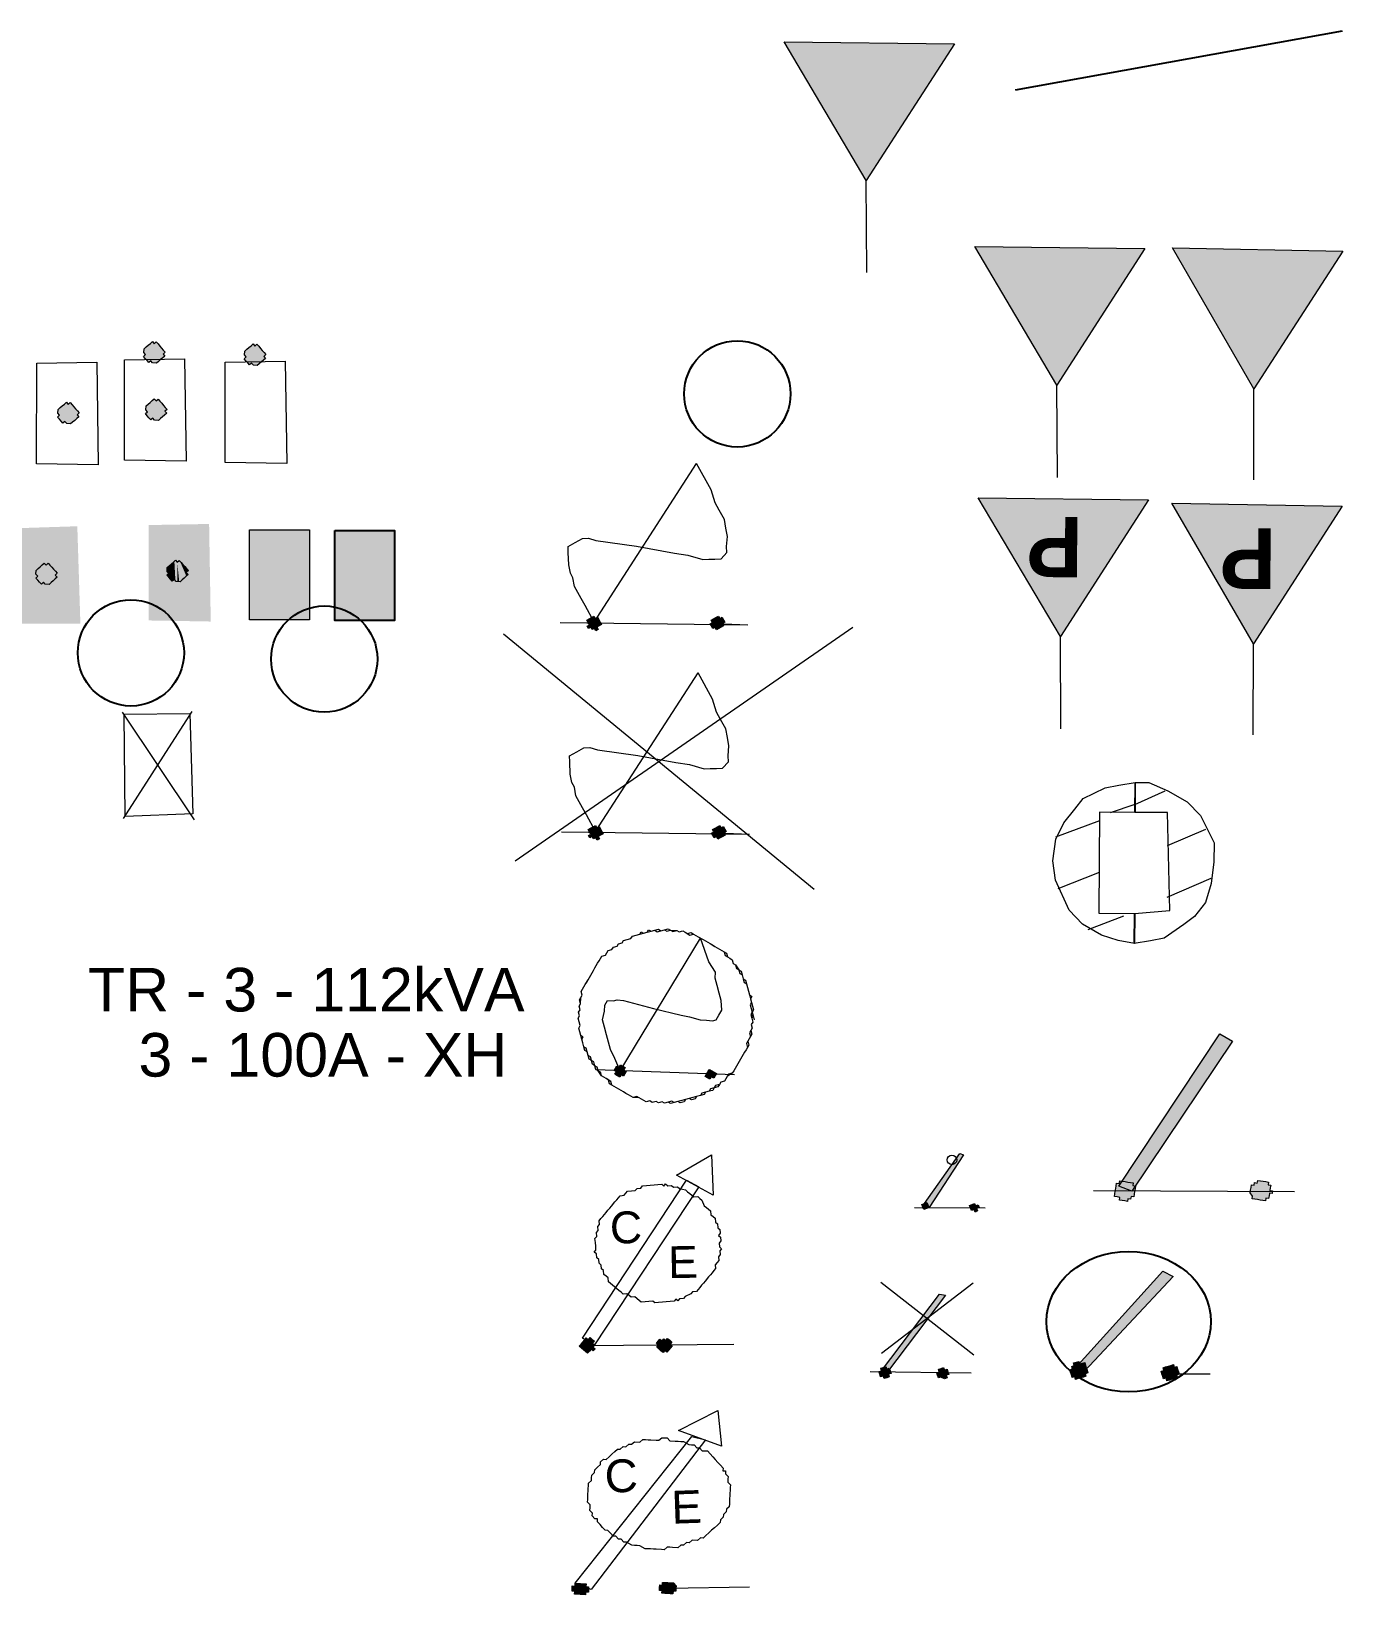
# Paper-space layout 'OBSERVAÇÕES' of a CAD drawing. Extents: x -300443 to 1108, y -9195518 to 518.
# Drawn here: x 394 to 442.1, y 341.4 to 398.7 of the extents above; entities that cross this region are included whole.
import ezdxf

# ---------------------------------------------------------------- set-up
doc = ezdxf.new("R2010")
doc.units = 0
doc.header["$MEASUREMENT"] = 0
doc.layers.get('0').update_dxf_attribs({"linetype": 'CONTINUOUS'})
for name, color, linetype in [('CHAVES', 1, 'CONTINUOUS'), ('CONCRETAR BASE', 7, 'CONTINUOUS'), ('FORMATO', 7, 'CONTINUOUS'), ('POSTE EXIST.', 7, 'CONTINUOUS'), ('POSTE INST.', 3, 'CONTINUOUS'), ('POSTE REMOVE', 7, 'CONTINUOUS'), ('TRAFO', 7, 'CONTINUOUS')]:
    doc.layers.add(name, color=color, linetype=linetype)
doc.styles.get("Standard").update_dxf_attribs({"font": 'arial.ttf'})

# ---------------------------------------------------------------- blocks, each defined once
blk = doc.blocks.new('POSTE  EXISTENTE')
h = blk.add_hatch(color=7)
h.dxf.hatch_style = 2
h.paths.add_polyline_path([(6.87, 280.858), (6.935, 280.782), (6.631, 280.522), (6.49, 280.533), (6.425, 280.609), (6.349, 280.544), (6.154, 280.772), (6.23, 280.837), (6.165, 280.913), (6.176, 281.054), (6.48, 281.314), (6.545, 281.238), (6.621, 281.303), (6.946, 280.923)])
at = {"color": 7, "lineweight": 0}
for points in [[(5.381, 279.059), (5.387, 282.748), (7.589, 282.787), (7.648, 279.023)], [(6.87, 280.858), (6.935, 280.782), (6.859, 280.717), (6.783, 280.652), (6.707, 280.587), (6.631, 280.522), (6.49, 280.533), (6.425, 280.609), (6.349, 280.544), (6.284, 280.62), (6.219, 280.696), (6.154, 280.772), (6.23, 280.837), (6.165, 280.913), (6.176, 281.054), (6.252, 281.119), (6.328, 281.184), (6.404, 281.249), (6.48, 281.314), (6.545, 281.238), (6.621, 281.303), (6.686, 281.227), (6.751, 281.151), (6.816, 281.075), (6.881, 280.999), (6.946, 280.923)]]:
    blk.add_lwpolyline(points, close=True, dxfattribs=at)
blk = doc.blocks.new('CHAVE EXISTENTE')
h = blk.add_hatch(color=7)
h.dxf.hatch_style = 2
h.paths.add_polyline_path([(21.822, 273.635), (22.085, 273.779), (22.133, 273.691), (22.221, 273.739), (22.366, 273.477), (22.19, 273.38), (22.238, 273.293), (22.151, 273.244), (22.103, 273.332), (22.015, 273.284), (21.967, 273.372), (21.879, 273.323), (21.831, 273.411), (21.919, 273.459)])
h = blk.add_hatch(color=7)
h.dxf.hatch_style = 2
h.paths.add_polyline_path([(26.795, 273.514), (26.844, 273.426), (26.581, 273.282), (26.532, 273.369), (26.445, 273.321), (26.349, 273.497), (26.436, 273.545), (26.388, 273.632), (26.651, 273.777), (26.699, 273.689), (26.787, 273.737), (26.883, 273.562)])
at = {"color": 1, "lineweight": 0, "true_color": 0xff0000}
for points in [[(22.094, 273.556), (21.757, 274.169), (21.612, 274.432), (21.372, 274.87), (21.315, 275.181), (21.219, 275.357), (21.162, 275.668), (21.144, 276.115), (21.136, 276.338), (21.399, 276.483), (21.662, 276.627), (21.885, 276.636), (22.157, 276.557), (23.642, 276.346), (25.04, 276.087), (25.535, 276.016), (26.078, 275.858), (26.301, 275.867), (26.525, 275.876), (26.748, 275.884), (26.963, 276.116), (26.955, 276.34), (26.985, 276.699), (26.929, 277.01), (26.872, 277.321), (26.679, 277.672), (26.535, 277.935), (26.382, 278.421), (25.852, 279.386)], [(22.094, 273.556), (25.852, 279.386)], [(20.841, 273.552), (27.737, 273.461)], [(26.572, 273.505), (27.737, 273.461)]]:
    blk.add_lwpolyline(points, dxfattribs=at)
for points in [[(21.871, 273.547), (21.822, 273.635), (21.91, 273.683), (21.998, 273.731), (22.085, 273.779), (22.133, 273.691), (22.221, 273.739), (22.269, 273.652), (22.317, 273.564), (22.366, 273.477), (22.278, 273.428), (22.19, 273.38), (22.238, 273.293), (22.151, 273.244), (22.103, 273.332), (22.015, 273.284), (21.967, 273.372), (21.879, 273.323), (21.831, 273.411), (21.919, 273.459)], [(26.795, 273.514), (26.844, 273.426), (26.756, 273.378), (26.668, 273.33), (26.581, 273.282), (26.532, 273.369), (26.445, 273.321), (26.397, 273.409), (26.349, 273.497), (26.436, 273.545), (26.388, 273.632), (26.476, 273.681), (26.563, 273.729), (26.651, 273.777), (26.699, 273.689), (26.787, 273.737), (26.835, 273.65), (26.883, 273.562)]]:
    blk.add_lwpolyline(points, close=True, dxfattribs=at)
blk = doc.blocks.new('CONCRETAR')
at = {"color": 1, "lineweight": 20, "flags": 128}
for points in [[(923.388096, 1035.434681), (923.388096, 1034.334726), (922.788025, 1034.434548), (922.178049, 1034.634579), (921.478135, 1035.034641), (920.977907, 1035.544407), (920.478024, 1036.644706), (920.378181, 1037.344642), (920.478024, 1038.144722), (920.777876, 1038.744449), (921.177938, 1039.244676), (921.478135, 1039.644372), (922.277892, 1040.044412), (922.788025, 1040.144643), (923.388096, 1040.244465), (923.388096, 1039.14451), (922.077862, 1039.14451), (922.077862, 1035.434681), (923.388096, 1035.434681)], [(923.377847, 1039.14451), (923.377847, 1040.244465), (923.878096, 1040.244465), (924.577989, 1039.944591), (925.288131, 1039.54455), (925.788036, 1039.044646), (926.28794, 1038.044556), (926.28794, 1037.344642), (926.188097, 1036.54454), (925.988045, 1035.844626), (925.588005, 1035.334515), (925.187965, 1035.034641), (924.478167, 1034.534413), (923.977939, 1034.434548), (923.377847, 1034.334726), (923.377847, 1035.434681), (924.677854, 1035.544407), (924.577989, 1039.14451), (923.377847, 1039.14451)], [(923.377847, 1039.434501), (924.48805, 1039.944591)], [(922.477923, 1039.134627), (923.388096, 1039.444707)], [(920.478024, 1038.234682), (922.088111, 1038.844636)], [(924.577989, 1037.934464), (925.988045, 1038.544418)], [(920.577845, 1036.334626), (922.088111, 1036.944558)], [(924.577989, 1036.034407), (926.188097, 1036.744549)], [(921.678187, 1034.83461), (922.988013, 1035.344376)]]:
    blk.add_lwpolyline(points, dxfattribs=at)
blk = doc.blocks.new('CHAVE')
h = blk.add_hatch(color=7)
h.dxf.hatch_style = 2
h.paths.add_polyline_path([(25.762, 261.006), (25.862, 261.006), (25.862, 260.806), (25.762, 260.806), (25.762, 260.706), (25.562, 260.706), (25.562, 260.806), (25.462, 260.806), (25.462, 261.006), (25.562, 261.006), (25.562, 261.106), (25.762, 261.106)])
h = blk.add_hatch(color=7)
h.dxf.hatch_style = 2
h.paths.add_polyline_path([(22.562, 259.205), (22.562, 259.405), (22.662, 259.405), (22.662, 259.505), (22.862, 259.505), (22.862, 259.205)])
at = {"color": 1, "lineweight": 0, "true_color": 0xff0000}
for points in [[(26.462, 261.306), (21.962, 258.905)], [(26.663, 255.505), (26.563, 255.505), (26.462, 255.405), (26.362, 255.405), (26.262, 255.305), (26.162, 255.305), (26.062, 255.305), (25.962, 255.205), (25.862, 255.205), (25.762, 255.205), (25.562, 255.205), (25.462, 255.205), (25.362, 255.205), (25.262, 255.205), (25.162, 255.205), (24.962, 255.205), (24.862, 255.205), (24.762, 255.205), (24.662, 255.205), (24.562, 255.205), (24.462, 255.305), (24.262, 255.305), (24.162, 255.305), (24.062, 255.405), (23.962, 255.405), (23.862, 255.505), (23.762, 255.505), (23.662, 255.605), (23.562, 255.605), (23.462, 255.705), (23.362, 255.705), (23.262, 255.805), (23.162, 255.905), (23.062, 256.005), (22.962, 256.105), (22.862, 256.205), (22.762, 256.305), (22.762, 256.405), (22.662, 256.505), (22.562, 256.605), (22.562, 256.705), (22.462, 256.805), (22.362, 256.905), (22.362, 257.005), (22.262, 257.105), (22.262, 257.205), (22.162, 257.305), (22.162, 257.405), (22.162, 257.505), (22.162, 257.705), (22.062, 257.805), (22.062, 257.905), (22.062, 258.005), (22.062, 258.105), (22.062, 258.205), (22.062, 258.405), (22.062, 258.505), (22.062, 258.605), (22.062, 258.705), (22.062, 258.805), (22.062, 258.905), (22.162, 259.005), (22.162, 259.205), (22.162, 259.305), (22.262, 259.405), (22.262, 259.505), (22.262, 259.605), (22.362, 259.705), (22.362, 259.805), (22.462, 259.905), (22.562, 260.005), (22.562, 260.105), (22.662, 260.205), (22.762, 260.305), (22.762, 260.406), (22.862, 260.506), (22.962, 260.506), (23.062, 260.606), (23.162, 260.706), (23.262, 260.806), (23.362, 260.906), (23.462, 260.906), (23.562, 261.006), (23.662, 261.106), (23.762, 261.106), (23.862, 261.206), (23.962, 261.206), (24.062, 261.306), (24.162, 261.306), (24.262, 261.406), (24.362, 261.406), (24.462, 261.406), (24.562, 261.406), (24.762, 261.506), (24.862, 261.506), (24.962, 261.506), (25.062, 261.506), (25.162, 261.506), (25.262, 261.506), (25.362, 261.506), (25.462, 261.506), (25.662, 261.506), (25.762, 261.506), (25.862, 261.406), (25.962, 261.406), (26.062, 261.406), (26.162, 261.406), (26.362, 261.306), (26.462, 261.306), (26.563, 261.206), (26.663, 261.206), (26.763, 261.106), (26.863, 261.106), (26.963, 261.006), (27.063, 260.906), (27.163, 260.906), (27.263, 260.806), (27.363, 260.706), (27.463, 260.606), (27.463, 260.506), (27.563, 260.506), (27.663, 260.406), (27.763, 260.305), (27.763, 260.205), (27.863, 260.105), (27.963, 260.005), (27.963, 259.905), (28.063, 259.805)], [(28.063, 259.805), (28.063, 259.705), (28.163, 259.605), (28.163, 259.505), (28.263, 259.405), (28.263, 259.305), (28.263, 259.205), (28.363, 259.105), (28.363, 259.005), (28.363, 258.805), (28.363, 258.705), (28.363, 258.605), (28.363, 258.505), (28.363, 258.405), (28.363, 258.205), (28.363, 258.105), (28.363, 258.005), (28.363, 257.905), (28.363, 257.805), (28.363, 257.605), (28.263, 257.505), (28.263, 257.405), (28.263, 257.305), (28.163, 257.205), (28.163, 257.105), (28.063, 257.005), (28.063, 256.905), (27.963, 256.805), (27.963, 256.705), (27.863, 256.605), (27.763, 256.505), (27.763, 256.405), (27.663, 256.305), (27.563, 256.205), (27.563, 256.105), (27.463, 256.105), (27.363, 256.005), (27.263, 255.905), (27.163, 255.805), (27.063, 255.805), (26.963, 255.705), (26.863, 255.605), (26.763, 255.605), (26.663, 255.505), (26.563, 255.505), (26.462, 255.405), (26.362, 255.405), (26.262, 255.305), (26.162, 255.305), (25.962, 255.305), (25.862, 255.205), (25.762, 255.205), (25.662, 255.205), (25.562, 255.205), (25.462, 255.205), (25.262, 255.205), (25.162, 255.205), (25.062, 255.205), (24.962, 255.205), (24.862, 255.205), (24.762, 255.205), (24.562, 255.205), (24.462, 255.205), (24.362, 255.305), (24.262, 255.305), (24.162, 255.305), (24.062, 255.405), (23.962, 255.405), (23.862, 255.505), (23.762, 255.505), (23.662, 255.605), (23.562, 255.605), (23.462, 255.705), (23.362, 255.805), (23.262, 255.805), (23.162, 255.905), (23.062, 256.005), (22.962, 256.105), (22.862, 256.105), (22.862, 256.205), (22.762, 256.305), (22.662, 256.405), (22.562, 256.505), (22.562, 256.605), (22.462, 256.705), (22.462, 256.805), (22.362, 256.905), (22.362, 257.005), (22.262, 257.105), (22.262, 257.305), (22.162, 257.405), (22.162, 257.505), (22.162, 257.605), (22.062, 257.705), (22.062, 257.805), (22.062, 257.905), (22.062, 258.005), (22.062, 258.105), (22.062, 258.305), (22.062, 258.405), (22.062, 258.505), (22.062, 258.605), (22.062, 258.705), (22.062, 258.805), (22.062, 258.905), (22.162, 259.105), (22.162, 259.205), (22.162, 259.305), (22.262, 259.405), (22.262, 259.505), (22.362, 259.605), (22.362, 259.705), (22.462, 259.805), (22.462, 259.905), (22.562, 260.005), (22.662, 260.105), (22.662, 260.205), (22.762, 260.305), (22.862, 260.406), (22.962, 260.506), (23.062, 260.606), (23.062, 260.706), (23.162, 260.806), (23.262, 260.806), (23.362, 260.906), (23.462, 261.006), (23.562, 261.006), (23.662, 261.106), (23.762, 261.106)], [(23.762, 261.106), (23.862, 261.206), (23.962, 261.206), (24.062, 261.306), (24.162, 261.306), (24.262, 261.406), (24.362, 261.406), (24.462, 261.406), (24.662, 261.406), (24.762, 261.506), (24.862, 261.506), (24.962, 261.506), (25.062, 261.506), (25.162, 261.506), (25.362, 261.506), (25.462, 261.506), (25.562, 261.506), (25.662, 261.506), (25.762, 261.406), (25.962, 261.406), (26.062, 261.406), (26.162, 261.406), (26.262, 261.306), (26.362, 261.306), (26.462, 261.206), (26.563, 261.206), (26.663, 261.106), (26.763, 261.106), (26.863, 261.006), (26.963, 261.006), (27.063, 260.906), (27.163, 260.806), (27.263, 260.806), (27.363, 260.706), (27.463, 260.606), (27.563, 260.506), (27.663, 260.406), (27.763, 260.305), (27.763, 260.205), (27.863, 260.105), (27.963, 260.005), (27.963, 259.905), (28.063, 259.805), (28.063, 259.705), (28.163, 259.605), (28.163, 259.505), (28.263, 259.305), (28.263, 259.205), (28.363, 259.105), (28.363, 259.005), (28.363, 258.905), (28.363, 258.805), (28.363, 258.605), (28.363, 258.505), (28.363, 258.405), (28.363, 258.305), (28.363, 258.205), (28.363, 258.105), (28.363, 257.905), (28.363, 257.805), (28.363, 257.705), (28.363, 257.605), (28.263, 257.505), (28.263, 257.405), (28.263, 257.305), (28.163, 257.205), (28.163, 257.105), (28.063, 257.005), (28.063, 256.905), (27.963, 256.805), (27.963, 256.705), (27.863, 256.605), (27.763, 256.505), (27.763, 256.405), (27.663, 256.305), (27.563, 256.205), (27.463, 256.105), (27.363, 256.005), (27.363, 255.905), (27.263, 255.905), (27.163, 255.805), (27.063, 255.705), (26.963, 255.705), (26.863, 255.605), (26.763, 255.505), (26.663, 255.505), (26.462, 255.405), (26.362, 255.405), (26.262, 255.305), (26.162, 255.305), (26.062, 255.305), (25.962, 255.205), (25.862, 255.205), (25.762, 255.205), (25.662, 255.205), (25.462, 255.205), (25.362, 255.205), (25.262, 255.205), (25.162, 255.205), (25.062, 255.205), (24.962, 255.205), (24.862, 255.205), (24.762, 255.205), (24.562, 255.205), (24.462, 255.205), (24.362, 255.305), (24.262, 255.305), (24.162, 255.305), (24.062, 255.405), (23.962, 255.405), (23.762, 255.505), (23.662, 255.505), (23.562, 255.605), (23.462, 255.705), (23.362, 255.705), (23.262, 255.805), (23.162, 255.905), (23.062, 256.005), (22.962, 256.105), (22.862, 256.205), (22.762, 256.305), (22.762, 256.405), (22.662, 256.505), (22.562, 256.605), (22.562, 256.705), (22.462, 256.705), (22.362, 256.805)], [(25.662, 260.906), (26.062, 260.606), (26.362, 260.406), (26.663, 260.105), (26.763, 260.005), (26.963, 259.805), (27.163, 259.605), (27.263, 259.305), (27.363, 259.105), (27.363, 258.905), (27.163, 258.805), (27.063, 258.705), (26.863, 258.605), (25.762, 258.305), (24.762, 258.005), (24.462, 257.905), (24.062, 257.805), (23.862, 257.705), (23.662, 257.605), (23.562, 257.505), (23.562, 257.305), (23.562, 257.105), (23.762, 256.805), (23.962, 256.605), (24.162, 256.405), (24.362, 256.205), (24.462, 256.005), (24.862, 255.805), (25.562, 255.205)], [(25.662, 260.906), (25.562, 255.205)]]:
    blk.add_lwpolyline(points, dxfattribs=at)
for points in [[(25.762, 261.006), (25.862, 261.006), (25.862, 260.906), (25.862, 260.806), (25.762, 260.806), (25.762, 260.706), (25.662, 260.706), (25.562, 260.706), (25.562, 260.806), (25.462, 260.806), (25.462, 260.906), (25.462, 261.006), (25.562, 261.006), (25.562, 261.106), (25.662, 261.106), (25.762, 261.106)], [(22.562, 259.205), (22.562, 259.305), (22.562, 259.405), (22.662, 259.405), (22.662, 259.505), (22.762, 259.505), (22.862, 259.505), (22.862, 259.405), (22.862, 259.305), (22.862, 259.205), (22.762, 259.205), (22.662, 259.205)]]:
    blk.add_lwpolyline(points, close=True, dxfattribs=at)
blk = doc.blocks.new('TR')
at = {"layer": 'TRAFO'}
h = blk.add_hatch(color=7, dxfattribs=at)
h.dxf.hatch_style = 2
h.paths.add_polyline_path([(39.872, 281.228), (36.859, 286.317), (43.102, 286.24)])
at = {"layer": 'TRAFO', "color": 7, "lineweight": 0}
blk.add_lwpolyline([(39.872, 281.228), (36.859, 286.317), (43.102, 286.24)], close=True, dxfattribs=at)
blk.add_lwpolyline([(39.893, 277.844), (39.872, 281.228)], dxfattribs=at)
blk = doc.blocks.new('TR INST.')
at = {"layer": 'TRAFO'}
h = blk.add_hatch(color=7, dxfattribs=at)
h.dxf.hatch_style = 2
h.paths.add_polyline_path([(47.106, 281.098), (44.114, 286.263), (50.362, 286.149)])
at = {"layer": 'TRAFO', "color": 7, "lineweight": 0}
blk.add_lwpolyline([(47.106, 281.098), (44.114, 286.263), (50.362, 286.149)], close=True, dxfattribs=at)
blk.add_lwpolyline([(47.096, 277.755), (47.106, 281.098)], dxfattribs=at)
blk = doc.blocks.new('TRAFO PART.')
at = {"layer": 'TRAFO'}
h = blk.add_hatch(color=7, dxfattribs=at)
h.dxf.hatch_style = 2
h.paths.add_polyline_path([(40, 272.003), (36.987, 277.092), (43.229, 277.015)])
at = {"layer": 'TRAFO', "color": 7, "lineweight": 0}
blk.add_lwpolyline([(40, 272.003), (36.987, 277.092), (43.229, 277.015)], close=True, dxfattribs=at)
blk.add_lwpolyline([(40.02, 268.619), (40, 272.003)], dxfattribs=at)
at = {"layer": 'TRAFO', "color": 7, "insert": (40.814, 274.173), "char_height": 2.21542, "attachment_point": 1, "rotation": 179.50852}
blk.add_mtext('{\\fArial|b1|i0|c0;P}', dxfattribs=at)
blk = doc.blocks.new('TRAFO PART. INST.')
at = {"layer": 'TRAFO'}
h = blk.add_hatch(color=7, dxfattribs=at)
h.dxf.hatch_style = 2
h.paths.add_polyline_path([(47.085, 271.735), (44.093, 276.9), (50.341, 276.786)])
at = {"layer": 'TRAFO', "color": 7, "lineweight": 0}
blk.add_lwpolyline([(47.085, 271.735), (44.093, 276.9), (50.341, 276.786)], close=True, dxfattribs=at)
blk.add_lwpolyline([(47.075, 268.393), (47.085, 271.735)], dxfattribs=at)
at = {"layer": 'TRAFO', "color": 7, "true_color": 0xffffff, "insert": (47.915, 273.745), "char_height": 2.22322, "attachment_point": 1, "rotation": 179.75908}
blk.add_mtext('{\\fArial|b1|i0|c0;P}', dxfattribs=at)
blk = doc.blocks.new('poste EXIST.')
h = blk.add_hatch(color=7)
h.dxf.hatch_style = 2
h.paths.add_polyline_path([(10.767, 282.285), (10.832, 282.209), (10.528, 281.949), (10.387, 281.96), (10.322, 282.036), (10.246, 281.971), (10.051, 282.199), (10.127, 282.264), (10.062, 282.34), (10.073, 282.481), (10.378, 282.741), (10.442, 282.665), (10.519, 282.73), (10.843, 282.35)])
at = {"color": 7, "lineweight": 0}
for points in [[(10.767, 282.285), (10.832, 282.209), (10.756, 282.144), (10.68, 282.079), (10.604, 282.014), (10.528, 281.949), (10.387, 281.96), (10.322, 282.036), (10.246, 281.971), (10.181, 282.047), (10.116, 282.123), (10.051, 282.199), (10.127, 282.264), (10.062, 282.34), (10.073, 282.481), (10.149, 282.546), (10.225, 282.611), (10.301, 282.676), (10.378, 282.741), (10.442, 282.665), (10.519, 282.73), (10.583, 282.654), (10.648, 282.578), (10.713, 282.502), (10.778, 282.426), (10.843, 282.35)], [(9.349, 278.387), (9.355, 282.075), (11.557, 282.115), (11.616, 278.351)]]:
    blk.add_lwpolyline(points, close=True, dxfattribs=at)
blk = doc.blocks.new('poste EXIST')
h = blk.add_hatch(color=7)
h.dxf.hatch_style = 2
h.paths.add_polyline_path([(7.072, 282.371), (7.137, 282.295), (6.832, 282.035), (6.691, 282.046), (6.626, 282.122), (6.55, 282.057), (6.355, 282.285), (6.432, 282.35), (6.367, 282.426), (6.378, 282.567), (6.682, 282.827), (6.747, 282.751), (6.823, 282.816), (7.148, 282.436)])
h = blk.add_hatch(color=7)
h.dxf.hatch_style = 2
h.paths.add_polyline_path([(7.142, 280.271), (7.207, 280.195), (6.903, 279.935), (6.762, 279.946), (6.697, 280.022), (6.621, 279.957), (6.426, 280.185), (6.502, 280.25), (6.437, 280.326), (6.448, 280.467), (6.752, 280.727), (6.817, 280.651), (6.893, 280.716), (7.218, 280.336)])
at = {"color": 7, "lineweight": 0}
for points in [[(7.072, 282.371), (7.137, 282.295), (7.06, 282.23), (6.984, 282.165), (6.908, 282.1), (6.832, 282.035), (6.691, 282.046), (6.626, 282.122), (6.55, 282.057), (6.485, 282.133), (6.42, 282.209), (6.355, 282.285), (6.432, 282.35), (6.367, 282.426), (6.378, 282.567), (6.454, 282.632), (6.53, 282.697), (6.606, 282.762), (6.682, 282.827), (6.747, 282.751), (6.823, 282.816), (6.888, 282.74), (6.953, 282.664), (7.018, 282.588), (7.083, 282.512), (7.148, 282.436)], [(5.653, 278.473), (5.659, 282.161), (7.861, 282.201), (7.92, 278.436)], [(7.142, 280.271), (7.207, 280.195), (7.131, 280.13), (7.055, 280.065), (6.979, 280), (6.903, 279.935), (6.762, 279.946), (6.697, 280.022), (6.621, 279.957), (6.556, 280.033), (6.491, 280.109), (6.426, 280.185), (6.502, 280.25), (6.437, 280.326), (6.448, 280.467), (6.524, 280.532), (6.6, 280.597), (6.676, 280.662), (6.752, 280.727), (6.817, 280.651), (6.893, 280.716), (6.958, 280.64), (7.023, 280.564), (7.088, 280.488), (7.153, 280.412), (7.218, 280.336)]]:
    blk.add_lwpolyline(points, close=True, dxfattribs=at)
blk = doc.blocks.new('CHAVE REMOVENDO')
h = blk.add_hatch(color=7)
h.dxf.hatch_style = 2
h.paths.add_polyline_path([(22.676, 264.924), (22.939, 265.069), (22.987, 264.981), (23.075, 265.029), (23.219, 264.766), (23.044, 264.67), (23.092, 264.582), (23.004, 264.534), (22.956, 264.622), (22.868, 264.574), (22.82, 264.661), (22.733, 264.613), (22.684, 264.701), (22.772, 264.749)])
h = blk.add_hatch(color=7)
h.dxf.hatch_style = 2
h.paths.add_polyline_path([(27.649, 264.804), (27.697, 264.716), (27.434, 264.572), (27.386, 264.659), (27.298, 264.611), (27.202, 264.786), (27.29, 264.835), (27.241, 264.922), (27.504, 265.067), (27.553, 264.979), (27.64, 265.027), (27.737, 264.852)])
at = {"color": 1, "lineweight": 0, "true_color": 0xff0000}
for points in [[(19.565, 272.102), (30.965, 262.727)], [(32.38, 272.334), (19.997, 263.756)], [(22.947, 264.845), (22.61, 265.459), (22.466, 265.722), (22.225, 266.16), (22.168, 266.471), (22.072, 266.647), (22.015, 266.958), (21.998, 267.405), (21.989, 267.628), (22.252, 267.773), (22.515, 267.917), (22.739, 267.926), (23.01, 267.847), (24.495, 267.636), (25.893, 267.377), (26.388, 267.306), (26.931, 267.148), (27.155, 267.157), (27.378, 267.166), (27.602, 267.174), (27.817, 267.406), (27.808, 267.63), (27.839, 267.989), (27.782, 268.3), (27.725, 268.611), (27.533, 268.962), (27.388, 269.225), (27.235, 269.711), (26.705, 270.676)], [(22.947, 264.845), (26.705, 270.676)], [(21.694, 264.842), (28.591, 264.751)], [(27.425, 264.795), (28.591, 264.751)]]:
    blk.add_lwpolyline(points, dxfattribs=at)
for points in [[(22.724, 264.837), (22.676, 264.924), (22.763, 264.973), (22.851, 265.021), (22.939, 265.069), (22.987, 264.981), (23.075, 265.029), (23.123, 264.942), (23.171, 264.854), (23.219, 264.766), (23.131, 264.718), (23.044, 264.67), (23.092, 264.582), (23.004, 264.534), (22.956, 264.622), (22.868, 264.574), (22.82, 264.661), (22.733, 264.613), (22.684, 264.701), (22.772, 264.749)], [(27.649, 264.804), (27.697, 264.716), (27.609, 264.668), (27.522, 264.62), (27.434, 264.572), (27.386, 264.659), (27.298, 264.611), (27.25, 264.699), (27.202, 264.786), (27.29, 264.835), (27.241, 264.922), (27.329, 264.97), (27.417, 265.019), (27.504, 265.067), (27.553, 264.979), (27.64, 265.027), (27.688, 264.94), (27.737, 264.852)]]:
    blk.add_lwpolyline(points, close=True, dxfattribs=at)
blk = doc.blocks.new('CHAVE SECCIONALIZADORA ELETRÔNICA')
at = {"true_color": 0xff0000}
h = blk.add_hatch(color=1, dxfattribs=at)
h.dxf.hatch_style = 2
h.paths.add_polyline_path([(22.605, 246.263), (22.681, 246.198), (22.746, 246.275), (22.899, 246.147), (22.835, 246.07), (22.911, 246.006), (22.847, 245.929), (22.924, 245.865), (22.859, 245.788), (22.783, 245.852), (22.654, 245.699), (22.348, 245.956)])
h = blk.add_hatch(color=1, dxfattribs=at)
h.dxf.hatch_style = 2
h.paths.add_polyline_path([(25.255, 245.998), (25.178, 246.063), (25.307, 246.216), (25.383, 246.152), (25.447, 246.228), (25.524, 246.164), (25.588, 246.241), (25.742, 246.112), (25.677, 246.036), (25.754, 245.971), (25.561, 245.741), (25.485, 245.806), (25.42, 245.729), (25.19, 245.922)])
at = {"color": 1, "lineweight": 0, "true_color": 0xff0000}
for points in [[(27.256, 251.499), (25.914, 252.233), (27.197, 252.984)], [(26.732, 251.808), (22.911, 246.006), (22.464, 246.25), (26.285, 252.052)], [(22.412, 246.033), (22.476, 246.109), (22.54, 246.186), (22.605, 246.263), (22.681, 246.198), (22.746, 246.275), (22.822, 246.211), (22.899, 246.147), (22.835, 246.07), (22.911, 246.006), (22.847, 245.929), (22.924, 245.865), (22.859, 245.788), (22.783, 245.852), (22.718, 245.776), (22.654, 245.699), (22.578, 245.763), (22.501, 245.828), (22.424, 245.892), (22.348, 245.956)], [(25.255, 245.998), (25.178, 246.063), (25.242, 246.139), (25.307, 246.216), (25.383, 246.152), (25.447, 246.228), (25.524, 246.164), (25.588, 246.241), (25.665, 246.176), (25.742, 246.112), (25.677, 246.036), (25.754, 245.971), (25.69, 245.895), (25.625, 245.818), (25.561, 245.741), (25.485, 245.806), (25.42, 245.729), (25.344, 245.793), (25.267, 245.858), (25.19, 245.922)]]:
    blk.add_lwpolyline(points, close=True, dxfattribs=at)
for points in [[(25.234, 251.889), (25.375, 251.901), (25.452, 251.837), (25.516, 251.914), (25.593, 251.849), (25.734, 251.862), (25.81, 251.798), (25.951, 251.81), (26.028, 251.746), (26.245, 251.694), (26.322, 251.63), (26.399, 251.565), (26.475, 251.501), (26.552, 251.437), (26.693, 251.449), (26.769, 251.385), (26.846, 251.321), (26.935, 251.115), (27.012, 251.051), (27.088, 250.987), (27.165, 250.923), (27.177, 250.782), (27.254, 250.717), (27.331, 250.653), (27.343, 250.512), (27.42, 250.448), (27.432, 250.307), (27.509, 250.243), (27.521, 250.102), (27.457, 250.025), (27.533, 249.961), (27.546, 249.82), (27.481, 249.744)], [(22.936, 249.77), (22.923, 249.911), (22.988, 249.988), (22.975, 250.129), (23.039, 250.205), (23.027, 250.346), (23.091, 250.423), (23.079, 250.564), (23.143, 250.64), (23.207, 250.717), (23.272, 250.794), (23.336, 250.87), (23.4, 250.947), (23.465, 251.024), (23.529, 251.1), (23.657, 251.254), (23.722, 251.33), (23.786, 251.407), (23.85, 251.483), (23.991, 251.496), (24.055, 251.572), (24.12, 251.649), (24.26, 251.661), (24.401, 251.674), (24.466, 251.75), (24.606, 251.763), (24.671, 251.839), (24.812, 251.852), (24.953, 251.864), (25.093, 251.877), (25.234, 251.889)], [(25.259, 247.561), (25.119, 247.548), (25.042, 247.613), (24.901, 247.6), (24.76, 247.588), (24.619, 247.575), (24.543, 247.64), (24.389, 247.768), (24.248, 247.756), (24.172, 247.82), (24.095, 247.884), (23.954, 247.872), (23.878, 247.936), (23.801, 248.001), (23.724, 248.065), (23.571, 248.193), (23.494, 248.258), (23.418, 248.322), (23.405, 248.463), (23.329, 248.527), (23.252, 248.591), (23.24, 248.732), (23.163, 248.796), (23.151, 248.937), (23.074, 249.002), (23.062, 249.142), (22.985, 249.207), (22.973, 249.348), (22.896, 249.412), (22.96, 249.489), (22.948, 249.629), (22.936, 249.77)], [(27.481, 249.744), (27.494, 249.603), (27.57, 249.538), (27.506, 249.462), (27.519, 249.321), (27.454, 249.244), (27.467, 249.103), (27.402, 249.027), (27.338, 248.95), (27.351, 248.809), (27.286, 248.733), (27.222, 248.656), (27.158, 248.579), (27.093, 248.503), (26.965, 248.349), (26.901, 248.273), (26.836, 248.196), (26.772, 248.119), (26.708, 248.043), (26.644, 247.966), (26.503, 247.954), (26.438, 247.877), (26.233, 247.788), (26.169, 247.712), (26.028, 247.699), (25.964, 247.623), (25.887, 247.687), (25.823, 247.61), (25.682, 247.598), (25.541, 247.585), (25.4, 247.573), (25.259, 247.561)], [(22.629, 245.981), (28.021, 246.028)]]:
    blk.add_lwpolyline(points, dxfattribs=at)
at = {"color": 1, "true_color": 0xff0000, "char_height": 1.16999, "attachment_point": 1, "rotation": 1.01832}
for s, insert in [('{\\fArial|b0|i0|c0;C}', (23.459, 250.894)), ('{\\fArial|b0|i0|c0;E}', (25.598, 249.624))]:
    blk.add_mtext(s, dxfattribs=dict(at, insert=insert))
blk = doc.blocks.new('CHAVE SECCIONALIZADORA ELETRÔNICA NA')
at = {"true_color": 0x00ff00}
h = blk.add_hatch(color=3, dxfattribs=at)
h.dxf.hatch_style = 2
h.paths.add_polyline_path([(22.091, 237.163), (22.191, 237.158), (22.196, 237.258), (22.596, 237.237), (22.59, 237.137), (22.69, 237.132), (22.68, 236.933), (22.58, 236.938), (22.575, 236.838), (22.175, 236.859), (22.18, 236.958), (22.081, 236.964)])
h = blk.add_hatch(color=3, dxfattribs=at)
h.dxf.hatch_style = 2
h.paths.add_polyline_path([(25.297, 237.198), (25.397, 237.192), (25.402, 237.292), (25.802, 237.272), (25.897, 237.167), (25.886, 236.967), (25.786, 236.972), (25.781, 236.872), (25.382, 236.893), (25.387, 236.993), (25.287, 236.998)])
at = {"color": 3, "lineweight": 0, "true_color": 0x00ff00}
for points in [[(27.564, 242.288), (25.992, 242.87), (27.431, 243.597)], [(26.975, 242.519), (22.785, 237.027), (22.196, 237.258), (26.481, 242.644)], [(22.086, 237.063), (22.091, 237.163), (22.191, 237.158), (22.196, 237.258), (22.296, 237.253), (22.396, 237.248), (22.496, 237.243), (22.596, 237.237), (22.59, 237.137), (22.69, 237.132), (22.685, 237.032), (22.68, 236.933), (22.58, 236.938), (22.575, 236.838), (22.475, 236.843), (22.375, 236.848), (22.275, 236.853), (22.175, 236.859), (22.18, 236.958), (22.081, 236.964)], [(25.292, 237.098), (25.297, 237.198), (25.397, 237.192), (25.402, 237.292), (25.502, 237.287), (25.602, 237.282), (25.702, 237.277), (25.802, 237.272), (25.897, 237.167), (25.892, 237.067), (25.886, 236.967), (25.786, 236.972), (25.781, 236.872), (25.681, 236.877), (25.582, 236.882), (25.482, 236.888), (25.382, 236.893), (25.387, 236.993), (25.287, 236.998)]]:
    blk.add_lwpolyline(points, close=True, dxfattribs=at)
for points in [[(22.666, 240.539), (22.671, 240.638), (22.677, 240.738), (22.682, 240.838), (22.687, 240.938), (22.792, 241.033), (22.797, 241.133), (22.802, 241.232), (22.907, 241.327), (22.913, 241.427), (23.018, 241.522), (23.123, 241.616), (23.128, 241.716), (23.233, 241.811), (23.333, 241.806), (23.438, 241.901), (23.543, 241.995), (23.648, 242.09), (23.753, 242.185), (23.853, 242.18), (23.958, 242.274), (24.058, 242.269), (24.163, 242.364), (24.263, 242.359), (24.368, 242.453), (24.567, 242.443), (24.673, 242.538), (24.772, 242.533), (24.872, 242.527), (24.972, 242.522), (25.172, 242.512), (25.272, 242.507)], [(25.272, 242.507), (25.377, 242.601), (25.477, 242.596), (25.577, 242.591), (25.671, 242.486), (25.871, 242.476), (25.971, 242.471), (26.071, 242.465), (26.171, 242.46), (26.365, 242.35), (26.465, 242.345), (26.565, 242.34), (26.66, 242.235), (26.76, 242.229), (26.854, 242.124), (27.054, 242.114), (27.149, 242.009), (27.244, 241.904), (27.338, 241.799), (27.433, 241.694), (27.528, 241.589), (27.622, 241.484), (27.617, 241.384), (27.717, 241.379), (27.712, 241.279), (27.807, 241.174), (27.801, 241.074), (27.796, 240.974), (27.891, 240.869), (27.886, 240.769), (27.881, 240.669), (27.875, 240.569)], [(25.365, 238.496), (25.165, 238.506), (25.065, 238.512), (24.965, 238.517), (24.865, 238.522), (24.765, 238.527), (24.571, 238.637), (24.471, 238.642), (24.371, 238.648), (24.271, 238.653), (24.077, 238.763), (23.977, 238.768), (23.882, 238.873), (23.782, 238.878), (23.687, 238.983), (23.587, 238.989), (23.493, 239.094), (23.398, 239.199), (23.298, 239.204), (23.203, 239.309), (23.109, 239.414), (23.014, 239.519), (23.019, 239.619), (22.919, 239.624), (22.825, 239.729), (22.83, 239.829), (22.735, 239.934), (22.74, 240.034), (22.745, 240.134), (22.651, 240.239), (22.656, 240.339), (22.661, 240.439), (22.666, 240.539)], [(27.875, 240.569), (27.87, 240.469), (27.865, 240.37), (27.86, 240.27), (27.855, 240.17), (27.85, 240.07), (27.745, 239.975), (27.739, 239.875), (27.634, 239.781), (27.629, 239.681), (27.524, 239.586), (27.519, 239.486), (27.414, 239.391), (27.309, 239.297), (27.204, 239.202), (27.099, 239.107), (26.994, 239.013), (26.889, 238.918), (26.789, 238.923), (26.684, 238.828), (26.484, 238.839), (26.379, 238.744), (26.279, 238.749), (26.174, 238.654), (26.074, 238.66), (25.969, 238.565), (25.769, 238.575), (25.669, 238.58), (25.57, 238.586), (25.464, 238.491), (25.365, 238.496)], [(25.592, 237.082), (28.599, 237.127)]]:
    blk.add_lwpolyline(points, dxfattribs=at)
at = {"color": 3, "true_color": 0x00ff00, "char_height": 1.20333, "attachment_point": 1, "rotation": 2.03655}
for s, insert in [('{\\fArial|b0|i0|c0;C}', (23.256, 241.782)), ('{\\fArial|b0|i0|c0;E}', (25.704, 240.645))]:
    blk.add_mtext(s, dxfattribs=dict(at, insert=insert))
blk = doc.blocks.new('CHAVE LÂMINA')
at = {"true_color": 0xff0000}
h = blk.add_hatch(color=1, dxfattribs=at)
h.dxf.hatch_style = 2
h.paths.add_polyline_path([(36.092, 251.029), (34.833, 249.101), (34.664, 249.248), (35.961, 251.083)])
h = blk.add_hatch(color=1, dxfattribs=at)
h.dxf.hatch_style = 2
h.paths.add_polyline_path([(34.571, 249.21), (34.756, 249.286), (34.833, 249.101), (34.648, 249.025)])
h = blk.add_hatch(color=1, dxfattribs=at)
h.dxf.hatch_style = 2
h.paths.add_polyline_path([(36.318, 249.174), (36.503, 249.251), (36.541, 249.158), (36.633, 249.196), (36.671, 249.104), (36.579, 249.066), (36.617, 248.973), (36.525, 248.935), (36.487, 249.027), (36.394, 248.989)])
at = {"color": 1, "lineweight": 0, "true_color": 0xff0000}
blk.add_lwpolyline([(36.092, 251.029), (34.833, 249.101), (34.664, 249.248), (35.961, 251.083)], close=True, dxfattribs=at)
blk.add_lwpolyline([(34.294, 249.095), (36.894, 249.088)], dxfattribs=at)
at = {"color": 7, "lineweight": 0}
for points in [[(34.61, 249.117), (34.571, 249.21), (34.664, 249.248), (34.756, 249.286), (34.794, 249.194), (34.833, 249.101), (34.74, 249.063), (34.648, 249.025)], [(36.356, 249.082), (36.318, 249.174), (36.41, 249.212), (36.503, 249.251), (36.541, 249.158), (36.633, 249.196), (36.671, 249.104), (36.579, 249.066), (36.617, 248.973), (36.525, 248.935), (36.487, 249.027), (36.394, 248.989)]]:
    blk.add_lwpolyline(points, close=True, dxfattribs=at)
at = {"color": 1, "lineweight": 20}
blk.add_circle((35.674, 250.846), 0.175, dxfattribs=at)
blk = doc.blocks.new('CHAVE FACA REMOVE')
h = blk.add_hatch(color=1)
h.dxf.hatch_style = 2
h.paths.add_polyline_path([(35.788, 247.831), (33.659, 245.024), (33.438, 245.056), (35.567, 247.863)])
h = blk.add_hatch(color=1)
h.dxf.hatch_style = 2
h.paths.add_polyline_path([(33.343, 245.025), (33.438, 245.056), (33.407, 245.151), (33.597, 245.214), (33.628, 245.119), (33.723, 245.15), (33.786, 244.96), (33.691, 244.929), (33.722, 244.834), (33.532, 244.771), (33.501, 244.866), (33.406, 244.835)])
h = blk.add_hatch(color=1)
h.dxf.hatch_style = 2
h.paths.add_polyline_path([(35.462, 244.986), (35.557, 245.017), (35.526, 245.112), (35.716, 245.175), (35.747, 245.08), (35.842, 245.111), (35.905, 244.921), (35.81, 244.89), (35.841, 244.795), (35.746, 244.763), (35.62, 244.827), (35.525, 244.796)])
at = {"color": 1, "lineweight": 0, "true_color": 0xff0000}
for points in [[(33.418, 248.314), (36.824, 245.645)], [(36.802, 248.27), (33.44, 245.689)], [(33.027, 245.026), (36.727, 244.981)]]:
    blk.add_lwpolyline(points, dxfattribs=at)
blk.add_lwpolyline([(35.788, 247.831), (33.659, 245.024), (33.438, 245.056), (35.567, 247.863)], close=True, dxfattribs=at)
at = {"color": 7, "lineweight": 0}
for points in [[(33.343, 245.025), (33.438, 245.056), (33.407, 245.151), (33.502, 245.182), (33.597, 245.214), (33.628, 245.119), (33.723, 245.15), (33.754, 245.055), (33.786, 244.96), (33.691, 244.929), (33.722, 244.834), (33.627, 244.802), (33.532, 244.771), (33.501, 244.866), (33.406, 244.835), (33.374, 244.93)], [(35.462, 244.986), (35.557, 245.017), (35.526, 245.112), (35.621, 245.143), (35.716, 245.175), (35.747, 245.08), (35.842, 245.111), (35.873, 245.016), (35.905, 244.921), (35.81, 244.89), (35.841, 244.795), (35.746, 244.763), (35.62, 244.827), (35.525, 244.796), (35.493, 244.891)]]:
    blk.add_lwpolyline(points, close=True, dxfattribs=at)
blk = doc.blocks.new('CHAVE FACA NA EXIST.')
h = blk.add_hatch(color=3)
h.dxf.hatch_style = 2
h.paths.add_polyline_path([(44.136, 248.511), (40.885, 245.046), (40.54, 245.153), (43.763, 248.713)])
h = blk.add_hatch(color=3)
h.dxf.hatch_style = 2
h.paths.add_polyline_path([(40.348, 245.096), (40.444, 245.124), (40.416, 245.22), (40.512, 245.248), (40.483, 245.344), (40.675, 245.401), (40.704, 245.305), (40.895, 245.362), (41.009, 244.978), (40.913, 244.95), (40.941, 244.854), (40.558, 244.741), (40.529, 244.836), (40.433, 244.808)])
h = blk.add_hatch(color=3)
h.dxf.hatch_style = 2
h.paths.add_polyline_path([(43.701, 245.045), (43.797, 245.073), (43.768, 245.169), (44.152, 245.282), (44.18, 245.186), (44.276, 245.215), (44.361, 244.927), (44.266, 244.899), (44.294, 244.803), (43.91, 244.689), (43.882, 244.785), (43.786, 244.757)])
at = {"color": 3, "lineweight": 0, "true_color": 0x00ff00}
blk.add_lwpolyline([(44.136, 248.511), (40.885, 245.046), (40.54, 245.153), (43.763, 248.713)], close=True, dxfattribs=at)
at = {"color": 7, "lineweight": 0}
for points in [[(40.348, 245.096), (40.444, 245.124), (40.416, 245.22), (40.512, 245.248), (40.483, 245.344), (40.579, 245.373), (40.675, 245.401), (40.704, 245.305), (40.799, 245.334), (40.895, 245.362), (40.924, 245.266), (40.952, 245.17), (40.98, 245.074), (41.009, 244.978), (40.913, 244.95), (40.941, 244.854), (40.845, 244.826), (40.749, 244.797), (40.654, 244.769), (40.558, 244.741), (40.529, 244.836), (40.433, 244.808), (40.405, 244.904), (40.377, 245)], [(43.729, 244.949), (43.701, 245.045), (43.797, 245.073), (43.768, 245.169), (43.864, 245.197), (43.96, 245.226), (44.056, 245.254), (44.152, 245.282), (44.18, 245.186), (44.276, 245.215), (44.305, 245.119), (44.333, 245.023), (44.361, 244.927), (44.266, 244.899), (44.294, 244.803), (44.198, 244.774), (44.102, 244.746), (44.006, 244.718), (43.91, 244.689), (43.882, 244.785), (43.786, 244.757), (43.758, 244.853)]]:
    blk.add_lwpolyline(points, close=True, dxfattribs=at)
at = {"color": 3, "lineweight": 0, "true_color": 0x00ff00}
blk.add_lwpolyline([(43.729, 244.949), (45.502, 244.951)], dxfattribs=at)
at = {"color": 3}
blk.add_ellipse((42.506, 246.861), major_axis=(-3.017, 0), ratio=0.854893, dxfattribs=at)
blk = doc.blocks.new('CHAVE FACA EXIST.')
h = blk.add_hatch(color=1)
h.dxf.hatch_style = 2
h.paths.add_polyline_path([(1.412, 5.499), (-2.277, 0), (-2.756, 0.176), (0.949, 5.773)])
h = blk.add_hatch(color=1)
h.dxf.hatch_style = 2
h.paths.add_polyline_path([(-2.84, 0.29), (-2.741, 0.275), (-2.725, 0.373), (-2.231, 0.297), (-2.247, 0.198), (-2.148, 0.182), (-2.209, -0.213), (-2.308, -0.198), (-2.323, -0.296), (-2.422, -0.281), (-2.438, -0.38), (-2.734, -0.334), (-2.719, -0.235), (-2.916, -0.204)])
h = blk.add_hatch(color=1)
h.dxf.hatch_style = 2
h.paths.add_polyline_path([(2.11, 0.228), (2.209, 0.213), (2.225, 0.312), (2.323, 0.296), (2.339, 0.395), (2.734, 0.334), (2.719, 0.235), (2.818, 0.219), (2.787, 0.022), (2.886, 0.006), (2.87, -0.092), (2.771, -0.077), (2.741, -0.275), (2.642, -0.259), (2.627, -0.358), (2.132, -0.281), (2.148, -0.182), (2.064, -0.068)])
at = {"color": 1, "lineweight": 0, "true_color": 0xff0000}
blk.add_lwpolyline([(1.412, 5.499), (-2.277, 0), (-2.756, 0.176), (0.949, 5.773)], close=True, dxfattribs=at)
blk.add_lwpolyline([(-3.692, 0.018), (3.692, -0.018)], dxfattribs=at)
at = {"color": 7, "lineweight": 0}
for points in [[(-2.886, -0.006), (-2.87, 0.092), (-2.855, 0.191), (-2.84, 0.29), (-2.741, 0.275), (-2.725, 0.373), (-2.627, 0.358), (-2.528, 0.343), (-2.429, 0.327), (-2.33, 0.312), (-2.231, 0.297), (-2.247, 0.198), (-2.148, 0.182), (-2.163, 0.084), (-2.179, -0.015), (-2.194, -0.114), (-2.209, -0.213), (-2.308, -0.198), (-2.323, -0.296), (-2.422, -0.281), (-2.438, -0.38), (-2.537, -0.364), (-2.635, -0.349), (-2.734, -0.334), (-2.719, -0.235), (-2.818, -0.219), (-2.916, -0.204), (-2.901, -0.105)], [(2.08, 0.031), (2.095, 0.129), (2.11, 0.228), (2.209, 0.213), (2.225, 0.312), (2.323, 0.296), (2.339, 0.395), (2.438, 0.38), (2.537, 0.364), (2.635, 0.349), (2.734, 0.334), (2.719, 0.235), (2.818, 0.219), (2.802, 0.121), (2.787, 0.022), (2.886, 0.006), (2.87, -0.092), (2.771, -0.077), (2.756, -0.176), (2.741, -0.275), (2.642, -0.259), (2.627, -0.358), (2.528, -0.343), (2.429, -0.327), (2.33, -0.312), (2.231, -0.297), (2.132, -0.281), (2.148, -0.182), (2.064, -0.068)]]:
    blk.add_lwpolyline(points, close=True, dxfattribs=at)
blk = doc.blocks.new('poste INSTalando')
h = blk.add_hatch(color=3)
h.dxf.hatch_style = 2
h.paths.add_polyline_path([(-1.07, -1.78), (-1.07, 1.72), (1.15, 1.76), (1.211, -1.82)])
h = blk.add_hatch(color=7)
h.dxf.hatch_style = 2
h.paths.add_polyline_path([(0.315, -0.017), (0.381, -0.092), (0.084, -0.359), (-0.058, -0.351), (-0.124, -0.277), (-0.199, -0.344), (-0.399, -0.12), (-0.325, -0.054), (-0.392, 0.021), (-0.384, 0.162), (-0.086, 0.429), (-0.019, 0.355), (0.055, 0.422), (0.389, 0.049)])
at = {"color": 7, "lineweight": 0}
blk.add_lwpolyline([(0.315, -0.017), (0.381, -0.092), (0.307, -0.159), (0.233, -0.225), (0.158, -0.292), (0.084, -0.359), (-0.058, -0.351), (-0.124, -0.277), (-0.199, -0.344), (-0.266, -0.269), (-0.332, -0.195), (-0.399, -0.12), (-0.325, -0.054), (-0.392, 0.021), (-0.384, 0.162), (-0.309, 0.229), (-0.235, 0.296), (-0.161, 0.363), (-0.086, 0.429), (-0.019, 0.355), (0.055, 0.422), (0.122, 0.347), (0.189, 0.273), (0.256, 0.198), (0.322, 0.124), (0.389, 0.049)], close=True, dxfattribs=at)
blk = doc.blocks.new('PST COM ATER.')
h = blk.add_hatch(color=3)
h.dxf.hatch_style = 2
h.paths.add_polyline_path([(-1.047, -1.797), (-1.047, 1.703), (1.174, 1.744), (1.234, -1.837)])
at = {"color": 7, "lineweight": 0}
for p, q in [((-0.368, 0.004), (-0.361, 0.145)), ((-0.302, -0.07), (-0.368, 0.004)), ((-0.361, 0.145), (-0.286, 0.212)), ((-0.286, 0.212), (-0.212, 0.279)), ((-0.212, 0.279), (-0.137, 0.346)), ((-0.137, 0.346), (-0.063, 0.412)), ((-0.063, 0.412), (0.004, 0.338)), ((0.004, 0.338), (0.078, 0.405)), ((0.078, 0.405), (0.145, 0.33)), ((0.145, 0.33), (0.212, 0.256)), ((0.212, 0.256), (0.279, 0.182)), ((0.279, 0.182), (0.345, 0.107)), ((0.412, 0.033), (0.338, -0.034)), ((0.345, 0.107), (0.412, 0.033)), ((-0.376, -0.137), (-0.302, -0.07)), ((-0.309, -0.212), (-0.376, -0.137)), ((-0.243, -0.286), (-0.309, -0.212)), ((-0.176, -0.36), (-0.243, -0.286)), ((-0.101, -0.294), (-0.176, -0.36)), ((-0.035, -0.368), (-0.101, -0.294)), ((0.107, -0.376), (-0.035, -0.368)), ((0.181, -0.309), (0.107, -0.376)), ((0.256, -0.242), (0.181, -0.309)), ((0.33, -0.175), (0.256, -0.242)), ((0.404, -0.109), (0.33, -0.175)), ((0.338, -0.034), (0.404, -0.109))]:
    blk.add_line(p, q, dxfattribs=at)
at = {"color": 7}
for points in [[(-0.361, -0.004), (-0.368, 0.004), (-0.361, 0.145)], [(-0.302, -0.07), (-0.361, 0.145), (-0.302, 0.198)], [(-0.361, -0.004), (-0.361, 0.145), (-0.302, -0.07)], [(-0.176, -0.36), (-0.302, 0.198), (-0.176, 0.311)], [(-0.302, -0.22), (-0.302, 0.198), (-0.176, -0.36)], [(-0.101, -0.294), (-0.176, 0.311), (-0.101, 0.378)], [(-0.176, -0.36), (-0.176, 0.311), (-0.101, -0.294)], [(-0.063, -0.336), (-0.101, 0.378), (-0.063, 0.412)], [(-0.101, -0.294), (-0.101, 0.378), (-0.063, -0.336)], [(-0.035, -0.368), (-0.063, 0.412), (-0.035, 0.381)], [(-0.063, -0.336), (-0.063, 0.412), (-0.035, -0.368)], [(0.004, -0.37), (-0.035, 0.381), (0.004, 0.338)], [(-0.035, -0.368), (-0.035, 0.381), (0.004, -0.37)], [(0.078, -0.374), (0.004, 0.338), (0.078, 0.405)], [(0.004, -0.37), (0.004, 0.338), (0.078, -0.374)], [(0.107, -0.376), (0.078, 0.405), (0.107, 0.373)], [(0.078, -0.374), (0.078, 0.405), (0.107, -0.376)], [(0.338, -0.169), (0.107, 0.373), (0.338, 0.116)], [(0.107, -0.376), (0.107, 0.373), (0.338, -0.169)], [(0.404, 0.026), (0.338, 0.116), (0.404, 0.041)], [(0.338, -0.034), (0.338, 0.116), (0.404, 0.026)], [(0.404, 0.026), (0.404, 0.041), (0.412, 0.033)], [(-0.368, -0.146), (-0.376, -0.137), (-0.368, -0.13)], [(-0.361, -0.154), (-0.368, -0.13), (-0.361, -0.123)], [(-0.368, -0.146), (-0.368, -0.13), (-0.361, -0.154)], [(-0.302, -0.22), (-0.361, -0.123), (-0.302, -0.07)], [(-0.361, -0.154), (-0.361, -0.123), (-0.302, -0.22)], [(0.338, -0.169), (0.338, -0.034), (0.404, -0.109)]]:
    blk.add_solid(points, dxfattribs=at)
blk = doc.blocks.new('poste REMOVE')
at = {"color": 1, "lineweight": 0, "true_color": 0xff0000}
for points in [[(1.352748, -2.017293), (-1.294103, 1.929837)], [(1.25563, 1.951902), (-1.264316, -1.965404)]]:
    blk.add_lwpolyline(points, dxfattribs=at)
blk.add_lwpolyline([(1.181677, 1.884572), (1.292041, -1.802055), (-1.190362, -1.898074), (-1.226772, 1.855883)], close=True, dxfattribs=at)
blk = doc.blocks.new('poste INST BT')
h = blk.add_hatch(color=3)
h.dxf.hatch_style = 2
h.paths.add_polyline_path([(-1.068, -1.704), (-1.141, 1.596), (1.059, 1.644), (1.131, -1.656)])
at = {"color": 3, "lineweight": 0, "true_color": 0x00ff00}
blk.add_lwpolyline([(-1.068, -1.704), (-1.141, 1.596), (1.059, 1.644), (1.131, -1.656)], close=True, dxfattribs=at)

psp = doc.layouts.new('OBSERVAÇÕES')

# ---------------------------------------------------------------- linework, layer by layer
psp.add_line((442.093, 398.734), (430.096, 396.577))
psp.add_lwpolyline([(405.129, 380.416), (407.322, 380.416), (407.322, 377.11), (405.129, 377.11)], close=True)
at = {"layer": 'POSTE EXIST.', "color": 3}
for centre in [(419.897, 385.426), (397.644, 375.921), (404.739, 375.693)]:
    psp.add_circle(centre, 1.95, dxfattribs=at)

# ---------------------------------------------------------------- block references
psp.add_blockref('CHAVE FACA NA EXIST.', (391.751, 104.517))
at = {"layer": 'CHAVES'}
for name, p in [('CHAVE EXISTENTE', (392.551, 103.489)), ('CHAVE REMOVENDO', (391.751, 104.517)), ('CHAVE SECCIONALIZADORA ELETRÔNICA', (391.751, 104.517)), ('CHAVE LÂMINA', (392.099, 106.466)), ('CHAVE FACA REMOVE', (391.751, 104.517)), ('CHAVE SECCIONALIZADORA ELETRÔNICA NA', (391.751, 104.517))]:
    psp.add_blockref(name, p, dxfattribs=at)
for name, p, rotation in [('CHAVE', (569.118, 573.088), 149.772264), ('CHAVE FACA EXIST.', (436.654, 356.169), 359.944966)]:
    psp.add_blockref(name, p, dxfattribs=dict(at, rotation=rotation))
at = {"layer": 'CONCRETAR BASE', "color": 7, "rotation": 359.71987}
psp.add_blockref('CONCRETAR', (-493.961, -664.549), dxfattribs=at)
at = {"layer": 'POSTE EXIST.'}
for name, p in [('poste EXIST', (391.751, 104.517)), ('poste EXIST.', (391.751, 104.517)), ('POSTE  EXISTENTE', (388.799, 103.803))]:
    psp.add_blockref(name, p, dxfattribs=at)
at = {"layer": 'POSTE INST.'}
for name, p, rotation in [('poste INSTalando', (394.553, 378.791), 0.836697), ('poste INST BT', (403.09, 378.753), 178.613787), ('poste INST BT', (406.22, 378.733), 178.613787)]:
    psp.add_blockref(name, p, dxfattribs=dict(at, rotation=rotation))
psp.add_blockref('PST COM ATER.', (399.34, 378.908), dxfattribs=at)
at = {"layer": 'POSTE REMOVE'}
psp.add_blockref('poste REMOVE', (398.626, 371.813), dxfattribs=at)
at = {"layer": 'TRAFO'}
for name, p in [('TR', (384.759, 112.034)), ('TR', (391.751, 104.517)), ('TR INST.', (391.751, 104.517)), ('TRAFO PART.', (391.751, 104.517)), ('TRAFO PART. INST.', (391.751, 104.517))]:
    psp.add_blockref(name, p, dxfattribs=at)

# ---------------------------------------------------------------- texts
at = {"layer": 'FORMATO', "color": 7, "char_height": 1.6, "width": 42.9914, "attachment_point": 1}
for s, insert in [('TR - 3 - 112kVA', (396.069, 364.361)), ('3 - 100A - XH', (397.921, 361.97))]:
    psp.add_mtext(s, dxfattribs=dict(at, insert=insert))

doc.saveas('drawing.dxf')
